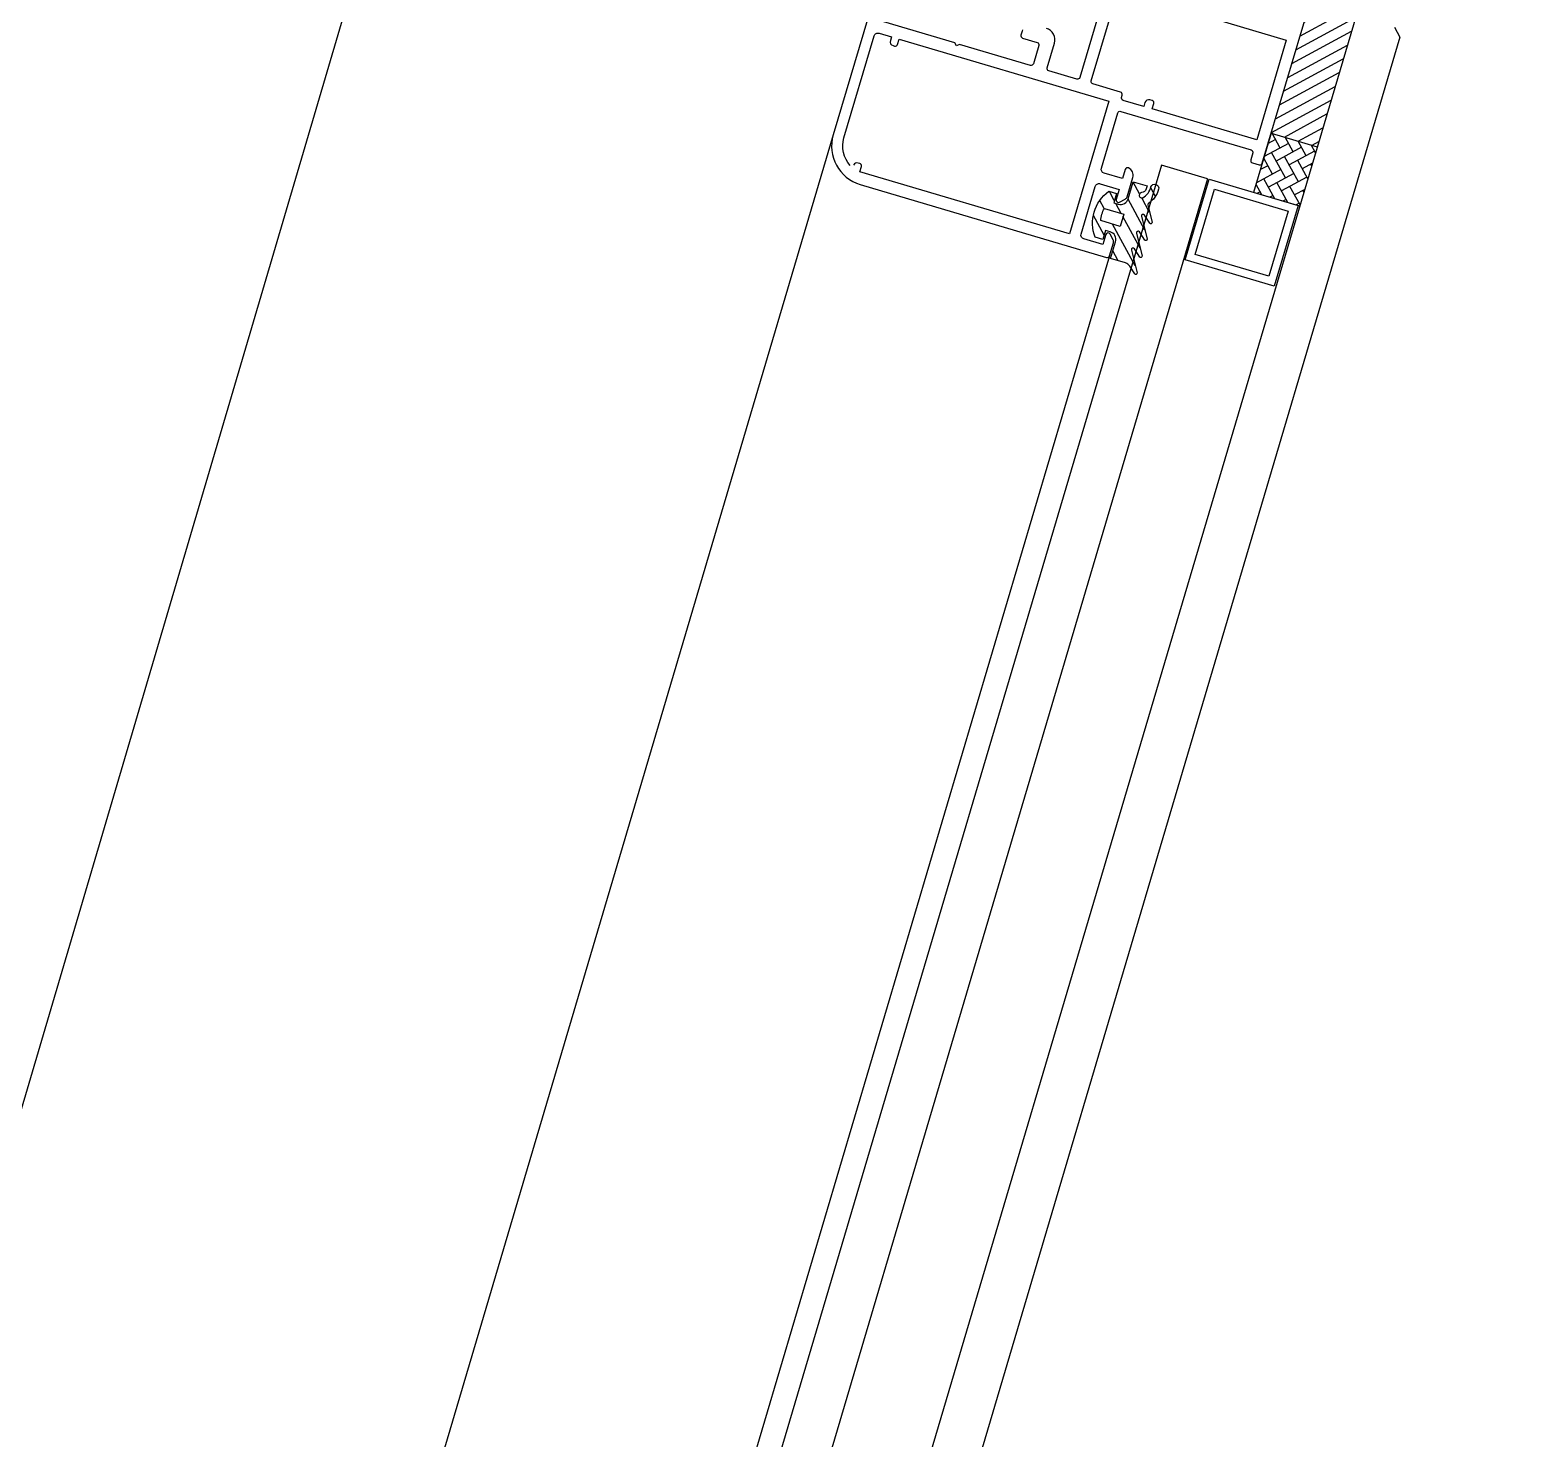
# Model space of a CAD drawing. Header units: millimetres. Extents: x 62878 to 70819, y -67946 to -61850.
# Drawn here: x 67717.88 to 67736.64, y -66458.71 to -66441.11 of the extents above; entities that cross this region are included whole.
import ezdxf

# ---------------------------------------------------------------- set-up
doc = ezdxf.new("R2010")
doc.units = ezdxf.units.MM
doc.layers.add('DOGRAMA', color=171, linetype='Continuous', lineweight=0)
doc.layers.add('ÇATI K', color=254, linetype='Continuous')

msp = doc.modelspace()

# ---------------------------------------------------------------- hatches: boundary and pattern name
at = {"layer": 'DOGRAMA', "lineweight": -2}
h = msp.add_hatch(dxfattribs=at)
h.set_pattern_fill('ANSI31', color=256, scale=0.03999999999999999, angle=73.50578493834035, style=0)
h.set_pattern_definition([(208.5057849383403, (67758.15090253453, -66311.15473078287), (-0.06061043106111653, 0.1116036542707525), [])])
h.paths.add_polyline_path([(67733.48603069423, -66442.13883655415, 0.4142135623420975), (67733.46747012279, -66442.10466046327), (67733.83727401446, -66440.85576041455, 0.1532309010706403), (67734.44097491147, -66440.93022669487), (67734.03497140665, -66442.30137991534)])
h.paths.add_polyline_path([(67733.38115259443, -66442.396171634), (67733.4518546034, -66442.15739712561, 0.4142135623575963), (67733.48603069423, -66442.13883655415), (67734.03497140665, -66442.30137991534), (67733.95646163798, -66442.5665227549)])
h = msp.add_hatch(dxfattribs=at)
h.set_pattern_fill('AR-HBONE', color=256, scale=0.03, angle=73.50578493834035, style=0)
h.set_pattern_definition([(118.5057849383402, (67697.6450310671, -66436.92501552726), (-0.1627219703923171, 0.04818257311146708), [0.3599999999999998, -0.1199999999999999]), (208.5057849383403, (67697.58776136846, -66436.81956325551), (-0.1627219703923171, 0.04818257311146708), [0.36, -0.12])])
h.paths.add_polyline_path([(67733.2325275352, -66442.89810751921), (67733.16154790146, -66443.13781962065), (67733.736856945, -66443.30817074157), (67733.95646163798, -66442.5665227549), (67733.38115259443, -66442.396171634)])
h = msp.add_hatch(dxfattribs=at)
h.set_pattern_fill('ANSI31', color=256, scale=0.05, angle=73.50578493834035, style=0)
h.set_pattern_definition([(118.5057849383402, (67689.94417889797, -66541.50217276083), (-0.1395045678384407, -0.07576303882639554), [])])
edge = h.paths.add_edge_path(flags=16)
edge.add_arc((67731.64955620965, -66443.52444750874), 0.4000000000402393, 151.9688259070217, 175.0427439721766, ccw=False)
edge.add_line((67731.29647939876, -66443.33646675003), (67731.53803091557, -66443.40799104137))
edge.add_line((67731.53803091557, -66443.40799104137), (67731.49260395, -66443.56140678632))
edge.add_line((67731.49260395, -66443.56140678632), (67731.25105243319, -66443.48988249499))
edge = h.paths.add_edge_path()
edge.add_arc((67731.64955620961, -66443.5244475087), 0.4999999999729861, 126.63588729445209, 200.3756825865904, ccw=False)
edge.add_line((67731.35119240769, -66443.123225573), (67731.44707724827, -66443.1516174265))
edge.add_line((67731.44707724827, -66443.1516174265), (67731.41300702412, -66443.26667923521))
edge.add_line((67731.41300702412, -66443.26667923521), (67731.47053792849, -66443.28371434729))
edge.add_arc((67731.49892978198, -66443.18782950671), 0.09999999998274905, 253.5057849272582, 343.505784924891)
edge.add_line((67731.59481462254, -66443.21622136021), (67731.65727670024, -66443.00527471087))
edge.add_line((67731.65727670024, -66443.00527471087), (67731.82986941328, -66443.05638004716))
edge.add_line((67731.82986941328, -66443.05638004716), (67731.81866048148, -66443.09423480158))
edge.add_arc((67731.75633533507, -66443.07578009678), 0.06500000003516365, 275.0964494123955, 343.5057849179587, ccw=False)
edge.add_arc((67731.76501333853, -66443.17308331945), 0.0326894307435528, 95.09644943347193, 288.9360640940163)
edge.add_arc((67731.6833376651, -66443.02740264297), 0.1992591642794123, 297.5895634135669, 347.8554705743589)
edge.add_arc((67731.92571446844, -66443.08478929012), 0.05002797726259969, -15.522056419043395, 161.9911798597984, ccw=False)
edge.add_arc((67731.66241359604, -66443.0114757652), 0.3233450412151882, 305.12012205649637, 344.4464322132013, ccw=False)
edge.add_arc((67731.8599374395, -66443.29231406136), 0.01999999998814083, 125.120122038519, 193.5057849434693)
edge.add_line((67731.84049051261, -66443.29698493214), (67731.89187904299, -66443.51093839855))
edge.add_arc((67731.87729384782, -66443.51444155164), 0.01499999998723778, -146.4942150143243, 13.505784943469223, ccw=False)
edge.add_line((67731.86478639649, -66443.52272186929), (67731.79681955068, -66443.42005768976))
edge.add_arc((67731.78014294888, -66443.4310981133), 0.01999999999847914, 33.50578497441104, 193.5057849434693)
edge.add_line((67731.76069602199, -66443.43576898408), (67731.82941696537, -66443.72188504785))
edge.add_arc((67731.81483177019, -66443.72538820094), 0.01500000000138728, -146.49421498299608, 13.505784930487891, ccw=False)
edge.add_line((67731.80232431882, -66443.73366851862), (67731.734357473, -66443.63100433905))
edge.add_arc((67731.7176808712, -66443.64204476259), 0.01999999999044617, 33.50578493965019, 193.5057849840046)
edge.add_line((67731.6982339443, -66443.64671563338), (67731.76695488766, -66443.93283169717))
edge.add_arc((67731.7523696925, -66443.93633485027), 0.01499999997648678, -146.494215060672, 13.505785010497675, ccw=False)
edge.add_line((67731.73986224117, -66443.9446151679), (67731.67189539535, -66443.84195098835))
edge.add_arc((67731.65521879354, -66443.8529914119), 0.01999999999847914, 33.50578497441104, 193.5057849840046)
edge.add_line((67731.63577186665, -66443.8576622827), (67731.70449281001, -66444.14377834646))
edge.add_arc((67731.68990761484, -66444.14728149955), 0.01499999998723778, -146.49421512203952, 13.505784943469223, ccw=False)
edge.add_line((67731.67740016348, -66444.15556181718), (67731.61398522649, -66444.05977331316))
edge.add_arc((67731.53060221743, -66444.11497543092), 0.1000000000205954, 33.50578498371283, 73.5057849870614)
edge.add_line((67731.55899407085, -66444.01909059027), (67731.37335816537, -66443.9641231168))
edge.add_line((67731.37335816537, -66443.9641231168), (67731.43582024303, -66443.75317646751))
edge.add_arc((67731.33993540243, -66443.72478461404), 0.1000000000023921, 343.5057849479817, 433.5057849399872)
edge.add_line((67731.36832725591, -66443.62889977344), (67731.31079635161, -66443.61186466135))
edge.add_line((67731.31079635161, -66443.61186466135), (67731.27672612741, -66443.72692647004))
edge.add_line((67731.27672612741, -66443.72692647004), (67731.18084128681, -66443.69853461655))

# ---------------------------------------------------------------- linework, layer by layer
for p, q in [((67734.44097491147, -66440.93022669487), (67721.84576898918, -66483.46669979738)), ((67734.98789210155, -66441.19646265636), (67722.42107803278, -66483.6370509183)), ((67734.92039911445, -66441.07218596229), (67734.98789210155, -66441.19646265636)), ((67727.91004742646, -66442.41716522281), (67716.24609429855, -66481.80861555385)), ((67733.3811525944, -66442.396171634), (67733.16154790146, -66443.13781962065)), ((67733.3811525944, -66442.396171634), (67733.95646163798, -66442.5665227549)), ((67733.3811525944, -66442.396171634), (67733.95646163798, -66442.5665227549)), ((67732.01092981434, -66442.79711737884), (67720.11984185854, -66482.95564643464)), ((67732.58623885794, -66442.96746849976), (67732.01092981434, -66442.79711737884)), ((67732.58623885794, -66442.96746849976), (67720.69515090209, -66483.12599755554)), ((67733.736856945, -66443.30817074157), (67733.16154790146, -66443.13781962065)), ((67731.3626987533, -66443.92967929393), (67719.83218733675, -66482.87047087419))]:
    msp.add_line(p, q, dxfattribs=at)
at = {"layer": 'DOGRAMA', "lineweight": -2, "ltscale": 0.5}
for points in [[(67731.50652519058, -66439.95703358158), (67730.98979345718, -66441.70213768038, -0.4142135623730951), (67730.95251044893, -66441.72238557653), (67730.60253078077, -66441.61875531131, -0.4142135623730951), (67730.5822828846, -66441.58147230308), (67730.67313681578, -66441.2746408132, 0.4142135623730951), (67730.57189733515, -66441.08822577208)], [(67728.55738168591, -66440.23099085728), (67727.91004742646, -66442.41716522281, 0.4142135623730951), (67728.24751236202, -66443.03854869322), (67731.32541574512, -66443.94992719007, 0.4142135623730951), (67731.3626987533, -66443.92967929393), (67731.41076332203, -66443.76735584729, 0.1991096956269791), (67731.40675271311, -66443.72930114961), (67731.3682344654, -66443.65837644033, 0.6680969080520953), (67731.31626289364, -66443.66384582156), (67731.27886798339, -66443.79013574509), (67731.03915588194, -66443.7191561114, -0.4142135623730951), (67731.00540938837, -66443.65701776436), (67731.18143887998, -66443.06253175269, -0.4142135623730951), (67731.24357722704, -66443.02878525913), (67731.48328932853, -66443.09976489285), (67731.44589157909, -66443.22606440488, 0.6680969080520438), (67731.48650640945, -66443.25894895983), (67731.55743111874, -66443.22043071211, 0.1989616347782854), (67731.5815176073, -66443.19068523901), (67731.6525000802, -66442.95096354904, 0.3728392455561729), (67731.59841313917, -66442.83172824062, 0.4568501953068724), (67731.55710814756, -66442.85046430728), (67731.52303792338, -66442.965526116), (67731.29291430596, -66442.89738566763, -0.4142135623730951), (67731.25916781242, -66442.83524732059), (67731.46358915753, -66442.14487646832, -0.4142135623730951), (67731.50087216569, -66442.12462857219), (67733.1309144558, -66442.60729008143, -0.4142135623730951), (67733.15116235198, -66442.64457308965), (67733.12560968383, -66442.7308694462, 0.4142135623730951), (67733.14585757995, -66442.76815245443), (67733.23215393646, -66442.79370512256, 0.4142135623730951), (67733.26943694468, -66442.77345722643), (67733.85714831189, -66440.78864102613, 0.4142135623730951)], [(67730.275027928, -66441.1046134229), (67730.26934955729, -66441.12379039101), (67730.25515363054, -66441.1717328113, 0.4142135623730951), (67730.27540152668, -66441.20901581954), (67730.45758272376, -66441.26296034115, -0.4142135623730951), (67730.47783061993, -66441.30024334937), (67730.40969017158, -66441.53036696679, -0.4142135623730951), (67730.37240716335, -66441.55061486294), (67729.4854723879, -66441.28799021819), (67729.44818937965, -66441.30823811433), (67729.42794148352, -66441.27095510613), (67728.54100670805, -66441.00833046137, -0.4142135623730951)], [(67728.12304289588, -66442.80123134669, -0.2621398995659221), (67728.04428620331, -66442.45691381767), (67728.42189785461, -66441.18164543778, -0.4142135623730951), (67728.4840362017, -66441.14789894423), (67728.63745194665, -66441.1933259098), (67728.62325601986, -66441.24126833011, 0.4142135623730951), (67728.65700251344, -66441.30340667717), (67728.67617948158, -66441.30908504785, 0.4142135623730951), (67728.71346248979, -66441.28883715173), (67728.73333678722, -66441.2217177633), (67731.35099293545, -66441.99681536344), (67730.85981387016, -66443.65562310573), (67728.24215772196, -66442.88052550558), (67728.26203201937, -66442.81340611713, 0.4142135623730951), (67728.24178412324, -66442.77612310892), (67728.22260715516, -66442.77044473824, 0.3618128521052944), (67728.16383364346, -66442.7957412114)]]:
    msp.add_lwpolyline(points, format="xyb", dxfattribs=at)
at = {"layer": 'DOGRAMA', "linetype": 'ByBlock', "lineweight": -2}
msp.add_lwpolyline([(67732.2644887661, -66440.84893672552), (67733.56852259819, -66441.23506593291), (67733.19942850288, -66442.48156886065), (67731.89539467084, -66442.09543965326), (67731.91526896824, -66442.02832026484, 0.4142135623730951), (67731.8950210721, -66441.99103725661), (67731.86625561994, -66441.9825197006, 0.4142135623730951), (67731.8041172729, -66442.01626619411), (67731.78992134618, -66442.0642086144), (67731.53103227654, -66441.98755061002, -0.4142135623730951), (67731.51078438043, -66441.95026760179), (67731.51930193647, -66441.92150214962, 0.4142135623730951), (67731.49905404035, -66441.88421914137), (67731.15386861417, -66441.78200846883, -0.4142135623730951), (67731.13362071806, -66441.74472546062), (67731.49419725729, -66440.52698798508, -0.4142135623730951)], format="xyb", dxfattribs=at)
at = {"layer": 'DOGRAMA', "lineweight": -2}
for points in [[(67731.18084128681, -66443.69853461655, -0.3333333333332296), (67731.35119240769, -66443.123225573), (67731.44707724827, -66443.1516174265), (67731.41300702412, -66443.26667923521), (67731.47053792849, -66443.28371434729, 0.4142135623730951), (67731.59481462254, -66443.21622136021), (67731.65727670024, -66443.00527471087), (67731.82986941328, -66443.05638004716), (67731.81866048148, -66443.09423480158, -0.3076847592325949), (67731.76210945229, -66443.140523124, 1.128701775595035), (67731.77562147904, -66443.20400364023, 0.2229122392588673), (67731.87813741507, -66443.06932247074, -0.9785310008372164), (67731.97391780063, -66443.09817724273, -0.1732976222504512), (67731.84843158856, -66443.27595510682, 0.3075716929246892), (67731.84049051261, -66443.29698493214), (67731.89187904299, -66443.51093839855, -0.8390996311771624), (67731.86478639649, -66443.52272186929), (67731.79681955068, -66443.42005768976, 0.8390996311772869), (67731.76069602199, -66443.43576898408), (67731.82941696537, -66443.72188504785, -0.8390996311771624), (67731.80232431882, -66443.73366851862), (67731.734357473, -66443.63100433905, 0.839099631177325), (67731.6982339443, -66443.64671563338), (67731.76695488766, -66443.93283169717, -0.8390996311769768), (67731.73986224117, -66443.9446151679), (67731.67189539535, -66443.84195098835, 0.8390996311770358), (67731.63577186665, -66443.8576622827), (67731.70449281001, -66444.14377834646, -0.8390996311781366), (67731.67740016348, -66444.15556181718), (67731.61398522649, -66444.05977331316, 0.1763269807084491), (67731.55899407085, -66444.01909059027), (67731.37335816537, -66443.9641231168), (67731.43582024303, -66443.75317646751, 0.4142135623728453), (67731.36832725591, -66443.62889977344), (67731.31079635161, -66443.61186466135), (67731.27672612741, -66443.72692647004)], [(67731.25105243319, -66443.48988249499, -0.1010205144335734), (67731.29647939876, -66443.33646675003), (67731.53803091557, -66443.40799104137), (67731.49260395, -66443.56140678632)], [(67731.25105243319, -66443.48988249499, -0.1010205144335734), (67731.29647939876, -66443.33646675003), (67731.53803091557, -66443.40799104137), (67731.49260395, -66443.56140678632)]]:
    msp.add_lwpolyline(points, format="xyb", close=True, dxfattribs=at)
for points in [[(67733.7176799769, -66443.30249237087), (67733.41956551532, -66444.30928319712), (67732.3073013644, -66443.97993769668), (67732.605415826, -66442.97314687044)], [(67733.59340328287, -66443.36998535799), (67733.35207252821, -66444.18500650303), (67732.43157805847, -66443.91244470958), (67732.67290881314, -66443.09742356453)]]:
    msp.add_lwpolyline(points, close=True, dxfattribs=at)
at = {"layer": 'ÇATI K', "color": 0}
msp.add_line((67736.63792858963, -66390.56612160095), (67512.59408968806, -67150.63330169115), dxfattribs=at)

doc.saveas('drawing.dxf')
